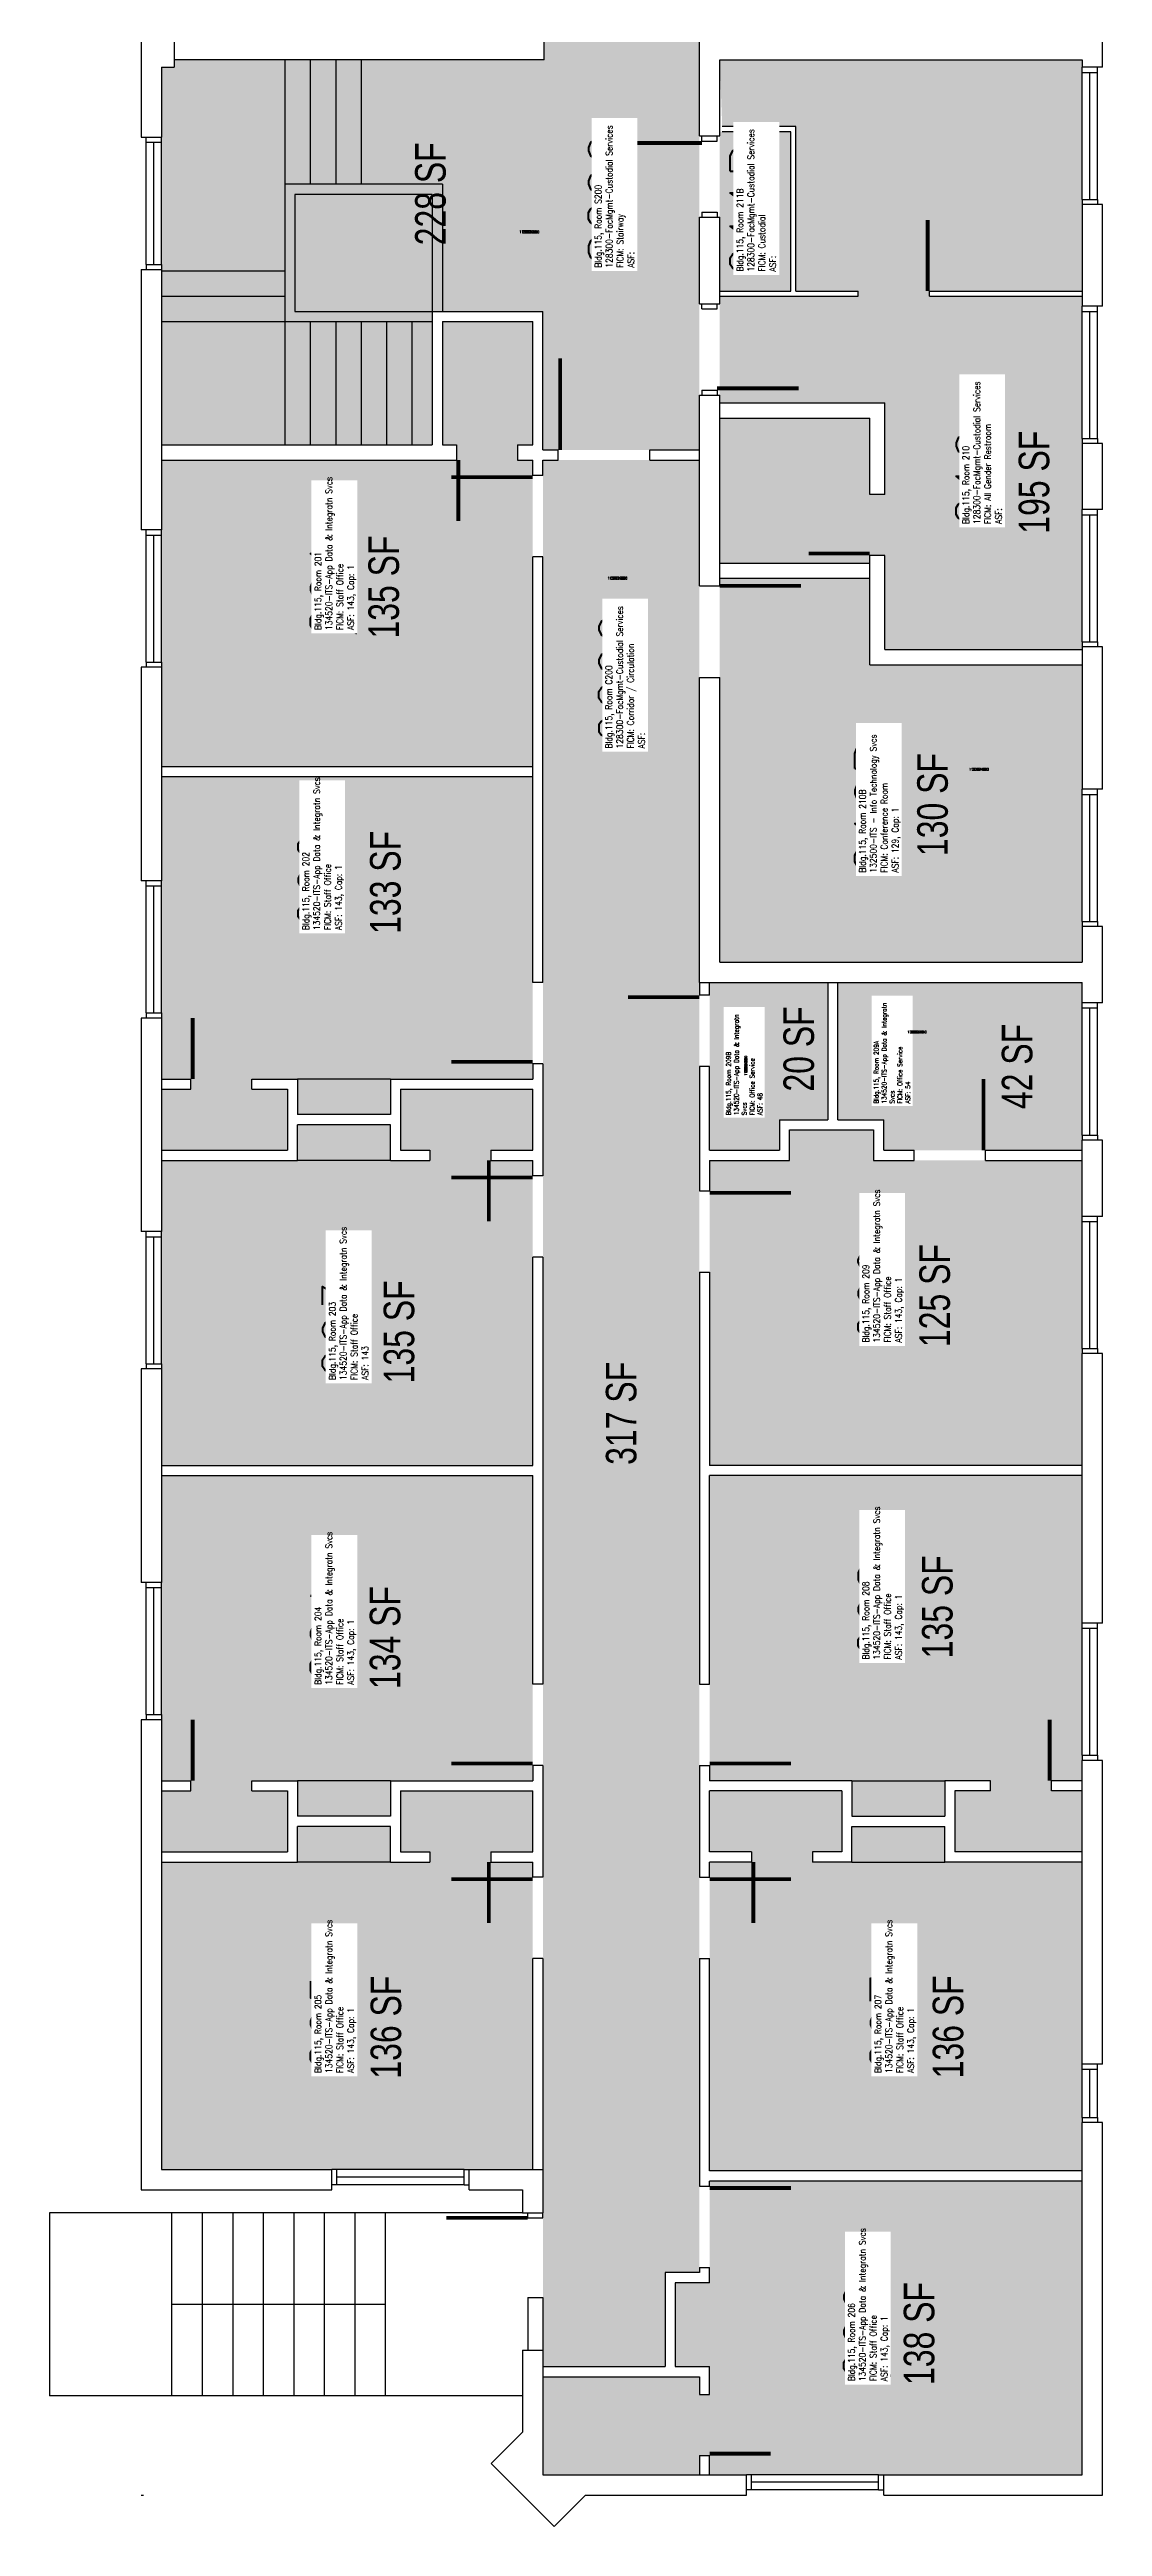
# Model space of a CAD drawing. Header units: inches. Extents: x -36 to 378, y -12 to 1524.
# Drawn here: x -36 to 378, y -12 to 962 of the extents above; entities that cross this region are included whole.
import ezdxf
from ezdxf.enums import TextEntityAlignment as Align

# ---------------------------------------------------------------- set-up
doc = ezdxf.new("R2010")
doc.units = ezdxf.units.IN
doc.header["$LTSCALE"] = 50
doc.header["$MEASUREMENT"] = 0
for name, color, linetype in [('A-DOOR', 2, 'CONTINUOUS'), ('A-FLOR', 3, 'CONTINUOUS'), ('A-GLAZ', 2, 'CONTINUOUS'), ('A-GLAZ-SILL', 2, 'CONTINUOUS'), ('A-IDEN-RNUM', 7, 'CONTINUOUS'), ('A-IDEN-SNUM', 4, 'CONTINUOUS'), ('A-IDEN-VNUM', 4, 'CONTINUOUS'), ('A-SITE', 3, 'CONTINUOUS'), ('A-WALL', 5, 'CONTINUOUS'), ('AREA-TEXT', 3, 'CONTINUOUS'), ('Rooms-Category-Color', 7, 'CONTINUOUS'), ('Rooms-College-Color', 7, 'CONTINUOUS'), ('Rooms-Department-Color', 7, 'CONTINUOUS'), ('Rooms-Division-Color', 7, 'CONTINUOUS'), ('Rooms-Information', 7, 'CONTINUOUS')]:
    doc.layers.add(name, color=color, linetype=linetype)
doc.styles.add('AREA', font='arial.ttf', dxfattribs={"width": 0.75, "height": 24})
doc.styles.add('ROOMSNUMBER', font='txt.shx', dxfattribs={"height": 0.083333})
doc.styles.add('ROOMVNUMBER', font='simplex.shx', dxfattribs={"width": 0.85})

msp = doc.modelspace()

# ---------------------------------------------------------------- hatches: boundary and pattern name
at = {"layer": 'Rooms-Category-Color', "true_color": 0xadadad}
for points in [[(8, 806.5), (8, 857), (8, 955), (13, 955), (13, 958), (158.5, 958), (158.5, 1006), (164, 1006), (200, 1006), (219.5, 1006), (219.5, 804.5), (200, 804.5), (158, 804.5), (158, 859), (114.5, 859), (114.5, 806.5)], [(227.5, 958), (370, 958), (370, 867), (310, 867), (310, 865), (370, 865), (370, 726), (292.5, 726), (292.5, 763), (286.5, 763), (286.5, 760), (227.5, 760), (227.5, 817), (286.5, 817), (286.5, 787), (292.5, 787), (292.5, 823), (227.5, 823), (227.5, 865), (282, 865), (282, 867), (257.5, 867), (257.5, 931.67), (228.5, 931.67)], [(255.5, 897), (255.5, 929.67), (227.5, 929.67), (227.5, 867), (255.5, 867)], [(158, 800.5), (158, 50.5), (206, 50.5), (206, 87.5), (219.5, 87.5), (219.5, 89.5), (219.5, 121.5), (219.5, 211), (219.5, 243), (219.5, 287), (219.5, 800.5)]]:
    msp.add_hatch(color=253, dxfattribs=at).paths.add_polyline_path(points)
at = {"layer": 'Rooms-Category-Color', "true_color": 0xfa9ba3}
for points in [[(118.5, 806.5), (118.5, 855), (154, 855), (154, 806.5), (148, 806.5), (148, 800.5), (154, 800.5), (154, 680), (8, 680), (8, 800.5), (124, 800.5), (124, 806.5)], [(227.5, 754), (286.5, 754), (286.5, 720), (370, 720), (370, 603), (227.5, 603)], [(8, 676), (154, 676), (154, 557), (98, 557), (98, 543), (61.5, 543), (61.5, 557), (43.5, 557), (43.5, 553), (57.5, 553), (57.5, 529), (8, 529), (8, 553), (19.5, 553), (19.5, 557), (8, 557)], [(223.5, 590), (223.5, 595), (270, 595), (270, 541), (251, 541), (251, 529), (223.5, 529), (223.5, 562)], [(292, 529), (292, 541), (274, 541), (274, 595), (320.5, 595), (370, 595), (370, 529), (332, 529), (304, 529)], [(61.5, 539), (98, 539), (98, 525), (113.5, 525), (113.5, 529), (102, 529), (102, 553), (154, 553), (154, 529), (137.5, 529), (137.5, 525), (154, 525), (154, 405), (8, 405), (8, 525), (61.5, 525)], [(255, 525), (223.5, 525), (223.5, 513), (223.5, 481), (223.5, 405), (370, 405), (370, 421), (370, 525), (332, 525), (304, 525), (288, 525), (288, 537), (255, 537)], [(8, 401), (154, 401), (154, 281), (98, 281), (98, 267), (61.5, 267), (61.5, 281), (43.5, 281), (43.5, 277), (57.5, 277), (57.5, 253), (8, 253), (8, 277), (19.5, 277), (19.5, 281), (8, 281)], [(279.5, 267), (279.5, 281), (223.5, 281), (223.5, 401), (370, 401), (370, 281), (358, 281), (358, 277), (370, 277), (370, 253), (320, 253), (320, 277), (334, 277), (334, 281), (316, 281), (316, 267)], [(113.5, 253), (102, 253), (102, 277), (154, 277), (154, 253), (137.5, 253), (137.5, 249), (154, 249), (154, 128), (8, 128), (8, 249), (61.5, 249), (61.5, 263), (98, 263), (98, 249), (113.5, 249)], [(240, 253), (223.5, 253), (223.5, 277), (275.5, 277), (275.5, 253), (264, 253), (264, 249), (279.5, 249), (279.5, 263), (316, 263), (316, 249), (370, 249), (370, 127.5), (223.5, 127.5), (223.5, 249), (240, 249)], [(219.5, 39.5), (219.5, 46.5), (158, 46.5), (158, 8), (219.5, 8), (219.5, 15.5), (223.5, 15.5), (223.5, 8), (370, 8), (370, 123.5), (223.5, 123.5), (223.5, 83.5), (210, 83.5), (210, 50.5), (223.5, 50.5), (223.5, 39.5)]]:
    msp.add_hatch(color=241, dxfattribs=at).paths.add_polyline_path(points)
at = {"layer": 'Rooms-College-Color', "true_color": 0xadadad}
for points in [[(8, 806.5), (8, 857), (8, 955), (13, 955), (13, 958), (158.5, 958), (158.5, 1006), (164, 1006), (200, 1006), (219.5, 1006), (219.5, 804.5), (200, 804.5), (158, 804.5), (158, 859), (114.5, 859), (114.5, 806.5)], [(227.5, 958), (370, 958), (370, 867), (310, 867), (310, 865), (370, 865), (370, 726), (292.5, 726), (292.5, 763), (286.5, 763), (286.5, 760), (227.5, 760), (227.5, 817), (286.5, 817), (286.5, 787), (292.5, 787), (292.5, 823), (227.5, 823), (227.5, 865), (282, 865), (282, 867), (257.5, 867), (257.5, 931.67), (228.5, 931.67)], [(255.5, 897), (255.5, 929.67), (227.5, 929.67), (227.5, 867), (255.5, 867)], [(158, 800.5), (158, 50.5), (206, 50.5), (206, 87.5), (219.5, 87.5), (219.5, 89.5), (219.5, 121.5), (219.5, 211), (219.5, 243), (219.5, 287), (219.5, 800.5)]]:
    msp.add_hatch(color=253, dxfattribs=at).paths.add_polyline_path(points)
at = {"layer": 'Rooms-College-Color', "true_color": 0x80bc67}
for points in [[(118.5, 806.5), (118.5, 855), (154, 855), (154, 806.5), (148, 806.5), (148, 800.5), (154, 800.5), (154, 680), (8, 680), (8, 800.5), (124, 800.5), (124, 806.5)], [(227.5, 754), (286.5, 754), (286.5, 720), (370, 720), (370, 603), (227.5, 603)], [(8, 676), (154, 676), (154, 557), (98, 557), (98, 543), (61.5, 543), (61.5, 557), (43.5, 557), (43.5, 553), (57.5, 553), (57.5, 529), (8, 529), (8, 553), (19.5, 553), (19.5, 557), (8, 557)], [(223.5, 590), (223.5, 595), (270, 595), (270, 541), (251, 541), (251, 529), (223.5, 529), (223.5, 562)], [(292, 529), (292, 541), (274, 541), (274, 595), (320.5, 595), (370, 595), (370, 529), (332, 529), (304, 529)], [(61.5, 539), (98, 539), (98, 525), (113.5, 525), (113.5, 529), (102, 529), (102, 553), (154, 553), (154, 529), (137.5, 529), (137.5, 525), (154, 525), (154, 405), (8, 405), (8, 525), (61.5, 525)], [(255, 525), (223.5, 525), (223.5, 513), (223.5, 481), (223.5, 405), (370, 405), (370, 421), (370, 525), (332, 525), (304, 525), (288, 525), (288, 537), (255, 537)], [(8, 401), (154, 401), (154, 281), (98, 281), (98, 267), (61.5, 267), (61.5, 281), (43.5, 281), (43.5, 277), (57.5, 277), (57.5, 253), (8, 253), (8, 277), (19.5, 277), (19.5, 281), (8, 281)], [(279.5, 267), (279.5, 281), (223.5, 281), (223.5, 401), (370, 401), (370, 281), (358, 281), (358, 277), (370, 277), (370, 253), (320, 253), (320, 277), (334, 277), (334, 281), (316, 281), (316, 267)], [(113.5, 253), (102, 253), (102, 277), (154, 277), (154, 253), (137.5, 253), (137.5, 249), (154, 249), (154, 128), (8, 128), (8, 249), (61.5, 249), (61.5, 263), (98, 263), (98, 249), (113.5, 249)], [(240, 253), (223.5, 253), (223.5, 277), (275.5, 277), (275.5, 253), (264, 253), (264, 249), (279.5, 249), (279.5, 263), (316, 263), (316, 249), (370, 249), (370, 127.5), (223.5, 127.5), (223.5, 249), (240, 249)], [(219.5, 39.5), (219.5, 46.5), (158, 46.5), (158, 8), (219.5, 8), (219.5, 15.5), (223.5, 15.5), (223.5, 8), (370, 8), (370, 123.5), (223.5, 123.5), (223.5, 83.5), (210, 83.5), (210, 50.5), (223.5, 50.5), (223.5, 39.5)]]:
    msp.add_hatch(color=83, dxfattribs=at).paths.add_polyline_path(points)
at = {"layer": 'Rooms-Department-Color', "true_color": 0xacacac}
for points in [[(8, 806.5), (8, 857), (8, 955), (13, 955), (13, 958), (158.5, 958), (158.5, 1006), (164, 1006), (200, 1006), (219.5, 1006), (219.5, 804.5), (200, 804.5), (158, 804.5), (158, 859), (114.5, 859), (114.5, 806.5)], [(227.5, 958), (370, 958), (370, 867), (310, 867), (310, 865), (370, 865), (370, 726), (292.5, 726), (292.5, 763), (286.5, 763), (286.5, 760), (227.5, 760), (227.5, 817), (286.5, 817), (286.5, 787), (292.5, 787), (292.5, 823), (227.5, 823), (227.5, 865), (282, 865), (282, 867), (257.5, 867), (257.5, 931.67), (228.5, 931.67)], [(255.5, 897), (255.5, 929.67), (227.5, 929.67), (227.5, 867), (255.5, 867)], [(158, 800.5), (158, 50.5), (206, 50.5), (206, 87.5), (219.5, 87.5), (219.5, 89.5), (219.5, 121.5), (219.5, 211), (219.5, 243), (219.5, 287), (219.5, 800.5)]]:
    msp.add_hatch(color=253, dxfattribs=at).paths.add_polyline_path(points)
at = {"layer": 'Rooms-Department-Color', "true_color": 0xfa003f}
for points in [[(118.5, 806.5), (118.5, 855), (154, 855), (154, 806.5), (148, 806.5), (148, 800.5), (154, 800.5), (154, 680), (8, 680), (8, 800.5), (124, 800.5), (124, 806.5)], [(227.5, 754), (286.5, 754), (286.5, 720), (370, 720), (370, 603), (227.5, 603)], [(8, 676), (154, 676), (154, 557), (98, 557), (98, 543), (61.5, 543), (61.5, 557), (43.5, 557), (43.5, 553), (57.5, 553), (57.5, 529), (8, 529), (8, 553), (19.5, 553), (19.5, 557), (8, 557)], [(223.5, 590), (223.5, 595), (270, 595), (270, 541), (251, 541), (251, 529), (223.5, 529), (223.5, 562)], [(292, 529), (292, 541), (274, 541), (274, 595), (320.5, 595), (370, 595), (370, 529), (332, 529), (304, 529)], [(61.5, 539), (98, 539), (98, 525), (113.5, 525), (113.5, 529), (102, 529), (102, 553), (154, 553), (154, 529), (137.5, 529), (137.5, 525), (154, 525), (154, 405), (8, 405), (8, 525), (61.5, 525)], [(255, 525), (223.5, 525), (223.5, 513), (223.5, 481), (223.5, 405), (370, 405), (370, 421), (370, 525), (332, 525), (304, 525), (288, 525), (288, 537), (255, 537)], [(8, 401), (154, 401), (154, 281), (98, 281), (98, 267), (61.5, 267), (61.5, 281), (43.5, 281), (43.5, 277), (57.5, 277), (57.5, 253), (8, 253), (8, 277), (19.5, 277), (19.5, 281), (8, 281)], [(279.5, 267), (279.5, 281), (223.5, 281), (223.5, 401), (370, 401), (370, 281), (358, 281), (358, 277), (370, 277), (370, 253), (320, 253), (320, 277), (334, 277), (334, 281), (316, 281), (316, 267)], [(113.5, 253), (102, 253), (102, 277), (154, 277), (154, 253), (137.5, 253), (137.5, 249), (154, 249), (154, 128), (8, 128), (8, 249), (61.5, 249), (61.5, 263), (98, 263), (98, 249), (113.5, 249)], [(240, 253), (223.5, 253), (223.5, 277), (275.5, 277), (275.5, 253), (264, 253), (264, 249), (279.5, 249), (279.5, 263), (316, 263), (316, 249), (370, 249), (370, 127.5), (223.5, 127.5), (223.5, 249), (240, 249)], [(219.5, 39.5), (219.5, 46.5), (158, 46.5), (158, 8), (219.5, 8), (219.5, 15.5), (223.5, 15.5), (223.5, 8), (370, 8), (370, 123.5), (223.5, 123.5), (223.5, 83.5), (210, 83.5), (210, 50.5), (223.5, 50.5), (223.5, 39.5)]]:
    msp.add_hatch(color=240, dxfattribs=at).paths.add_polyline_path(points)
at = {"layer": 'Rooms-Division-Color', "true_color": 0xadadad}
for points in [[(8, 806.5), (8, 857), (8, 955), (13, 955), (13, 958), (158.5, 958), (158.5, 1006), (164, 1006), (200, 1006), (219.5, 1006), (219.5, 804.5), (200, 804.5), (158, 804.5), (158, 859), (114.5, 859), (114.5, 806.5)], [(227.5, 958), (370, 958), (370, 867), (310, 867), (310, 865), (370, 865), (370, 726), (292.5, 726), (292.5, 763), (286.5, 763), (286.5, 760), (227.5, 760), (227.5, 817), (286.5, 817), (286.5, 787), (292.5, 787), (292.5, 823), (227.5, 823), (227.5, 865), (282, 865), (282, 867), (257.5, 867), (257.5, 931.67), (228.5, 931.67)], [(255.5, 897), (255.5, 929.67), (227.5, 929.67), (227.5, 867), (255.5, 867)], [(158, 800.5), (158, 50.5), (206, 50.5), (206, 87.5), (219.5, 87.5), (219.5, 89.5), (219.5, 121.5), (219.5, 211), (219.5, 243), (219.5, 287), (219.5, 800.5)]]:
    msp.add_hatch(color=253, dxfattribs=at).paths.add_polyline_path(points)
at = {"layer": 'Rooms-Division-Color', "true_color": 0xfa003f}
for points in [[(118.5, 806.5), (118.5, 855), (154, 855), (154, 806.5), (148, 806.5), (148, 800.5), (154, 800.5), (154, 680), (8, 680), (8, 800.5), (124, 800.5), (124, 806.5)], [(227.5, 754), (286.5, 754), (286.5, 720), (370, 720), (370, 603), (227.5, 603)], [(8, 676), (154, 676), (154, 557), (98, 557), (98, 543), (61.5, 543), (61.5, 557), (43.5, 557), (43.5, 553), (57.5, 553), (57.5, 529), (8, 529), (8, 553), (19.5, 553), (19.5, 557), (8, 557)], [(223.5, 590), (223.5, 595), (270, 595), (270, 541), (251, 541), (251, 529), (223.5, 529), (223.5, 562)], [(292, 529), (292, 541), (274, 541), (274, 595), (320.5, 595), (370, 595), (370, 529), (332, 529), (304, 529)], [(61.5, 539), (98, 539), (98, 525), (113.5, 525), (113.5, 529), (102, 529), (102, 553), (154, 553), (154, 529), (137.5, 529), (137.5, 525), (154, 525), (154, 405), (8, 405), (8, 525), (61.5, 525)], [(255, 525), (223.5, 525), (223.5, 513), (223.5, 481), (223.5, 405), (370, 405), (370, 421), (370, 525), (332, 525), (304, 525), (288, 525), (288, 537), (255, 537)], [(8, 401), (154, 401), (154, 281), (98, 281), (98, 267), (61.5, 267), (61.5, 281), (43.5, 281), (43.5, 277), (57.5, 277), (57.5, 253), (8, 253), (8, 277), (19.5, 277), (19.5, 281), (8, 281)], [(279.5, 267), (279.5, 281), (223.5, 281), (223.5, 401), (370, 401), (370, 281), (358, 281), (358, 277), (370, 277), (370, 253), (320, 253), (320, 277), (334, 277), (334, 281), (316, 281), (316, 267)], [(113.5, 253), (102, 253), (102, 277), (154, 277), (154, 253), (137.5, 253), (137.5, 249), (154, 249), (154, 128), (8, 128), (8, 249), (61.5, 249), (61.5, 263), (98, 263), (98, 249), (113.5, 249)], [(240, 253), (223.5, 253), (223.5, 277), (275.5, 277), (275.5, 253), (264, 253), (264, 249), (279.5, 249), (279.5, 263), (316, 263), (316, 249), (370, 249), (370, 127.5), (223.5, 127.5), (223.5, 249), (240, 249)], [(219.5, 39.5), (219.5, 46.5), (158, 46.5), (158, 8), (219.5, 8), (219.5, 15.5), (223.5, 15.5), (223.5, 8), (370, 8), (370, 123.5), (223.5, 123.5), (223.5, 83.5), (210, 83.5), (210, 50.5), (223.5, 50.5), (223.5, 39.5)]]:
    msp.add_hatch(color=240, dxfattribs=at).paths.add_polyline_path(points)

# ---------------------------------------------------------------- linework, layer by layer
at = {"layer": 'A-DOOR'}
for points in [[(220.5, 925.25, 1.5, 1.5, 0), (192.5, 925.25, 0, 0, 0), (192.5, 926, 0, 0, 0.414214), (220.5, 898, 0, 0, 0.414214)], [(309.25, 867, 1.5, 1.5, 0), (309.25, 895, 0, 0, 0), (310, 895, 0, 0, 0.414214), (282, 867, 0, 0, 0.414214)], [(226.5, 828.75, 1.5, 1.5, 0), (258.5, 828.75, 0, 0, 0), (258.5, 828, 0, 0, 0.414214), (226.5, 860, 0, 0, 0.414214)], [(164.75, 804.5, 1.5, 1.5, 0), (164.75, 840.5, 0, 0, 0), (164, 840.5, 0, 0, -0.414214), (200, 804.5, 0, 0, -0.414214)], [(124.75, 800.5, 1.5, 1.5, 0), (124.75, 776.5, 0, 0, 0), (124, 776.5, 0, 0, 0.414214), (148, 800.5, 0, 0, 0.414214)], [(154, 793.75, 1.5, 1.5, 0), (122, 793.75, 0, 0, 0), (122, 794.5, 0, 0, 0.414214), (154, 762.5, 0, 0, 0.414214)], [(286.5, 763.75, 1.5, 1.5, 0), (262.5, 763.75, 0, 0, 0), (262.5, 763, 0, 0, -0.414214), (286.5, 787, 0, 0, -0.414214)], [(227.5, 751, 1.5, 1.5, 0), (259.5, 751, 0, 0, 0), (259.5, 751.75, 0, 0, -0.320393), (227.5, 715, 0, 0, -0.414214)], [(154, 563.75, 1.5, 1.5, 0), (122, 563.75, 0, 0, 0), (122, 563, 0, 0, -0.414214), (154, 595, 0, 0, -0.414214)], [(219.5, 589.25, 1.5, 1.5, 0), (191.5, 589.25, 0, 0, 0), (191.5, 590, 0, 0, 0.414214), (219.5, 562, 0, 0, 0.414214)], [(20.25, 557, 1.5, 1.5, 0), (20.25, 581, 0, 0, 0), (19.5, 581, 0, 0, -0.414214), (43.5, 557, 0, 0, -0.414214)], [(331.25, 529, 1.5, 1.5, 0), (331.25, 557, 0, 0, 0), (332, 557, 0, 0, 0.414214), (304, 529, 0, 0, 0.414214)], [(136.75, 525, 1.5, 1.5, 0), (136.75, 501, 0, 0, 0), (137.5, 501, 0, 0, -0.414214), (113.5, 525, 0, 0, -0.414214)], [(154, 518.25, 1.5, 1.5, 0), (122, 518.25, 0, 0, 0), (122, 519, 0, 0, 0.414214), (154, 487, 0, 0, 0.414214)], [(223.5, 512.25, 1.5, 1.5, 0), (255.5, 512.25, 0, 0, 0), (255.5, 513, 0, 0, -0.414214), (223.5, 481, 0, 0, -0.414214)], [(154, 287.75, 1.5, 1.5, 0), (122, 287.75, 0, 0, 0), (122, 287, 0, 0, -0.414214), (154, 319, 0, 0, -0.414214)], [(223.5, 287.75, 1.5, 1.5, 0), (255.5, 287.75, 0, 0, 0), (255.5, 287, 0, 0, 0.414214), (223.5, 319, 0, 0, 0.414214)], [(20.25, 281, 1.5, 1.5, 0), (20.25, 305, 0, 0, 0), (19.5, 305, 0, 0, -0.414214), (43.5, 281, 0, 0, -0.414214)], [(357.25, 281, 1.5, 1.5, 0), (357.25, 305, 0, 0, 0), (358, 305, 0, 0, 0.414214), (334, 281, 0, 0, 0.414214)], [(136.75, 249, 1.5, 1.5, 0), (136.75, 225, 0, 0, 0), (137.5, 225, 0, 0, -0.414214), (113.5, 249, 0, 0, -0.414214)], [(154, 242.25, 1.5, 1.5, 0), (122, 242.25, 0, 0, 0), (122, 243, 0, 0, 0.414214), (154, 211, 0, 0, 0.414214)], [(223.5, 242.25, 1.5, 1.5, 0), (255.5, 242.25, 0, 0, 0), (255.5, 243, 0, 0, -0.414214), (223.5, 211, 0, 0, -0.414214)], [(240.75, 249, 1.5, 1.5, 0), (240.75, 225, 0, 0, 0), (240, 225, 0, 0, 0.414214), (264, 249, 0, 0, 0.414214)], [(223.5, 120.75, 1.5, 1.5, 0), (255.5, 120.75, 0, 0, 0), (255.5, 121.5, 0, 0, -0.414214), (223.5, 89.5, 0, 0, -0.414214)], [(152, 109, 1.5, 1.5, 0), (120, 109, 0, 0, 0), (120, 109.75, 0, 0, 0.414214), (152, 77.75, 0, 0, 0.414214)], [(223.5, 16.25, 1.5, 1.5, 0), (247.5, 16.25, 0, 0, 0), (247.5, 15.5, 0, 0, 0.414214), (223.5, 39.5, 0, 0, 0.414214)]]:
    msp.add_lwpolyline(points, format="xyseb", dxfattribs=at)
at = {"layer": 'A-FLOR'}
for p, q in [((56.5, 958), (56.5, 806.5)), ((66.5, 958), (66.5, 909)), ((76.5, 958), (76.5, 909)), ((86.5, 958), (86.5, 909)), ((118.5, 909), (56.5, 909)), ((118.5, 909), (118.5, 859)), ((114.5, 905), (60.5, 905)), ((60.5, 905), (60.5, 859)), ((114.5, 905), (114.5, 859)), ((8, 875), (56.5, 875)), ((8, 865), (56.5, 865)), ((60.5, 859), (114.5, 859)), ((8, 855), (114.5, 855)), ((66.5, 855), (66.5, 806.5)), ((76.5, 855), (76.5, 806.5)), ((86.5, 855), (86.5, 806.5)), ((96.5, 855), (96.5, 806.5)), ((106.5, 855), (106.5, 806.5)), ((98, 557), (61.5, 557)), ((98, 525), (61.5, 525)), ((98, 281), (61.5, 281)), ((279.5, 281), (316, 281)), ((98, 249), (61.5, 249)), ((279.5, 249), (316, 249))]:
    msp.add_line(p, q, dxfattribs=at)
at = {"layer": 'A-GLAZ'}
for p, q in [((373, 903), (373, 953)), ((5, 877.5), (5, 925.5)), ((373, 809), (373, 859)), ((5, 721), (5, 771)), ((373, 729), (373, 779)), ((373, 619), (373, 669)), ((5, 583), (5, 633)), ((373, 535), (373, 585)), ((373, 451), (373, 501)), ((5, 445), (5, 495)), ((5, 307), (5, 357)), ((373, 291), (373, 341)), ((373, 148.5), (373, 167.5)), ((127, 125), (77, 125)), ((290, 5), (240, 5))]:
    msp.add_line(p, q, dxfattribs=at)
at = {"layer": 'A-GLAZ-SILL'}
for p, q in [((370, 903), (370, 953)), ((376, 903), (376, 953)), ((2, 877.5), (2, 925.5)), ((8, 877.5), (8, 925.5)), ((370, 809), (370, 859)), ((376, 809), (376, 859)), ((2, 721), (2, 771)), ((8, 721), (8, 771)), ((370, 729), (370, 779)), ((376, 729), (376, 779)), ((370, 619), (370, 669)), ((376, 619), (376, 669)), ((2, 583), (2, 633)), ((8, 583), (8, 633)), ((370, 535), (370, 585)), ((376, 535), (376, 585)), ((370, 451), (370, 501)), ((376, 451), (376, 501)), ((2, 445), (2, 495)), ((8, 445), (8, 495)), ((2, 307), (2, 357)), ((8, 307), (8, 357)), ((370, 291), (370, 341)), ((376, 291), (376, 341)), ((370, 148.5), (370, 167.5)), ((376, 148.5), (376, 167.5)), ((127, 128), (77, 128)), ((127, 122), (77, 122)), ((290, 8), (240, 8)), ((290, 2), (240, 2))]:
    msp.add_line(p, q, dxfattribs=at)
at = {"layer": 'A-SITE'}
for p, q in [((150, 111), (-36, 111)), ((-36, 111), (-36, 39)), ((12, 111), (12, 39)), ((24, 111), (24, 39)), ((36, 111), (36, 39)), ((48, 111), (48, 39)), ((60, 111), (60, 39)), ((72, 111), (72, 39)), ((84, 111), (84, 39)), ((96, 111), (96, 39)), ((96, 75), (12, 75)), ((150, 39), (-36, 39))]:
    msp.add_line(p, q, dxfattribs=at)
at = {"layer": 'A-WALL'}
for p, q in [((0, 1030), (0, 927.5)), ((378, 955), (378, 1020)), ((158.5, 958), (158.5, 1006)), ((219.5, 958), (219.5, 1006)), ((13, 969), (13, 955)), ((219.5, 928), (219.5, 966)), ((8, 955), (8, 927.5)), ((8, 955), (13, 955)), ((158.5, 958), (13, 958)), ((227.5, 958), (370, 958)), ((227.5, 928), (227.5, 958)), ((370, 958), (370, 955)), ((370, 953), (370, 955)), ((378, 955), (370, 955)), ((376, 953), (376, 955)), ((370, 953), (376, 953)), ((0, 927.5), (8, 927.5)), ((2, 925.5), (2, 927.5)), ((8, 925.5), (8, 927.5)), ((219.5, 928), (227.5, 928)), ((220.5, 926), (220.5, 928)), ((220.5, 926), (226.5, 926)), ((226.5, 926), (226.5, 928)), ((257.5, 931.67), (228.5, 931.67)), ((255.5, 929.67), (228.5, 929.67)), ((255.5, 867), (255.5, 929.67)), ((257.5, 867), (257.5, 931.67)), ((2, 925.5), (8, 925.5)), ((220.5, 898), (220.5, 896)), ((220.5, 898), (226.5, 898)), ((226.5, 898), (226.5, 896)), ((370, 903), (376, 903)), ((370, 903), (370, 901)), ((370, 901), (370, 861)), ((378, 901), (370, 901)), ((376, 903), (376, 901)), ((378, 861), (378, 901)), ((219.5, 862), (219.5, 896)), ((219.5, 896), (227.5, 896)), ((227.5, 862), (227.5, 896)), ((2, 877.5), (8, 877.5)), ((2, 877.5), (2, 875.5)), ((8, 877.5), (8, 875.5)), ((0, 875.5), (0, 773)), ((0, 875.5), (8, 875.5)), ((8, 875.5), (8, 773)), ((114.5, 859), (114.5, 806.5)), ((114.5, 859), (158, 859)), ((158, 804.5), (158, 859)), ((219.5, 862), (227.5, 862)), ((220.5, 860), (220.5, 862)), ((220.5, 860), (226.5, 860)), ((226.5, 860), (226.5, 862)), ((227.5, 867), (255.5, 867)), ((227.5, 865), (282, 865)), ((257.5, 867), (282, 867)), ((282, 865), (282, 867)), ((310, 865), (310, 867)), ((310, 867), (370, 867)), ((310, 865), (370, 865)), ((370, 859), (370, 861)), ((378, 861), (370, 861)), ((370, 859), (376, 859)), ((376, 859), (376, 861)), ((118.5, 855), (118.5, 806.5)), ((118.5, 855), (154, 855)), ((154, 806.5), (154, 855)), ((219.5, 826), (227.5, 826)), ((219.5, 751), (219.5, 826)), ((220.5, 828), (220.5, 826)), ((220.5, 828), (226.5, 828)), ((226.5, 828), (226.5, 826)), ((227.5, 751), (227.5, 826)), ((227.5, 823), (292.5, 823)), ((292.5, 787), (292.5, 823)), ((227.5, 817), (286.5, 817)), ((286.5, 787), (286.5, 817)), ((370, 809), (376, 809)), ((370, 809), (370, 807)), ((376, 809), (376, 807)), ((8, 806.5), (114.5, 806.5)), ((8, 800.5), (124, 800.5)), ((118.5, 806.5), (124, 806.5)), ((124, 806.5), (124, 800.5)), ((148, 806.5), (148, 800.5)), ((148, 806.5), (154, 806.5)), ((148, 800.5), (154, 800.5)), ((154, 794.5), (154, 800.5)), ((158, 804.5), (164, 804.5)), ((158, 800.5), (164, 800.5)), ((158, 794.5), (158, 800.5)), ((164, 800.5), (164, 804.5)), ((200, 800.5), (200, 804.5)), ((200, 804.5), (219.5, 804.5)), ((200, 800.5), (219.5, 800.5)), ((370, 807), (370, 781)), ((378, 807), (370, 807)), ((378, 781), (378, 807)), ((158, 794.5), (154, 794.5)), ((292.5, 787), (286.5, 787)), ((370, 779), (370, 781)), ((378, 781), (370, 781)), ((376, 779), (376, 781)), ((8, 773), (0, 773)), ((2, 771), (2, 773)), ((2, 771), (8, 771)), ((8, 771), (8, 773)), ((370, 779), (376, 779)), ((158, 762.5), (154, 762.5)), ((154, 595), (154, 762.5)), ((158, 595), (158, 762.5)), ((292.5, 763), (286.5, 763)), ((286.5, 720), (286.5, 763)), ((292.5, 726), (292.5, 763)), ((219.5, 751), (227.5, 751)), ((227.5, 760), (286.5, 760)), ((227.5, 754), (286.5, 754)), ((292.5, 726), (370, 726)), ((370, 729), (376, 729)), ((370, 729), (370, 727)), ((370, 727), (370, 671)), ((378, 727), (370, 727)), ((376, 729), (376, 727)), ((378, 671), (378, 727)), ((0, 719), (0, 635)), ((8, 719), (0, 719)), ((2, 721), (2, 719)), ((2, 721), (8, 721)), ((8, 721), (8, 719)), ((8, 719), (8, 635)), ((219.5, 595), (219.5, 715)), ((219.5, 715), (227.5, 715)), ((227.5, 603), (227.5, 715)), ((286.5, 720), (370, 720)), ((8, 680), (154, 680)), ((8, 676), (154, 676)), ((370, 669), (370, 671)), ((378, 671), (370, 671)), ((370, 669), (376, 669)), ((376, 669), (376, 671)), ((8, 635), (0, 635)), ((2, 633), (2, 635)), ((8, 633), (8, 635)), ((2, 633), (8, 633)), ((370, 619), (376, 619)), ((370, 619), (370, 617)), ((370, 617), (370, 603)), ((378, 617), (370, 617)), ((376, 619), (376, 617)), ((378, 587), (378, 617)), ((158, 595), (154, 595)), ((219.5, 595), (370, 595)), ((219.5, 595), (219.5, 590)), ((223.5, 590), (223.5, 595)), ((227.5, 603), (370, 603)), ((270, 595), (270, 541)), ((274, 541), (274, 595)), ((370, 587), (370, 595)), ((223.5, 590), (219.5, 590)), ((370, 585), (370, 587)), ((378, 587), (370, 587)), ((370, 585), (376, 585)), ((376, 585), (376, 587)), ((0, 581), (0, 497)), ((8, 581), (0, 581)), ((2, 583), (2, 581)), ((2, 583), (8, 583)), ((8, 583), (8, 581)), ((8, 581), (8, 497)), ((8, 557), (19.5, 557)), ((19.5, 553), (19.5, 557)), ((43.5, 553), (43.5, 557)), ((43.5, 557), (61.5, 557)), ((61.5, 557), (61.5, 543)), ((98, 557), (154, 557)), ((98, 557), (98, 543)), ((158, 563), (154, 563)), ((154, 563), (154, 557)), ((158, 563), (158, 519)), ((223.5, 562), (219.5, 562)), ((219.5, 562), (219.5, 513)), ((223.5, 529), (223.5, 562)), ((8, 553), (19.5, 553)), ((43.5, 553), (57.5, 553)), ((57.5, 553), (57.5, 529)), ((102, 553), (154, 553)), ((102, 553), (102, 529)), ((154, 529), (154, 553)), ((98, 543), (61.5, 543)), ((98, 539), (61.5, 539)), ((61.5, 525), (61.5, 539)), ((98, 525), (98, 539)), ((251, 541), (270, 541)), ((251, 541), (251, 529)), ((255, 537), (288, 537)), ((255, 525), (255, 537)), ((274, 541), (292, 541)), ((288, 537), (288, 525)), ((292, 529), (292, 541)), ((8, 529), (57.5, 529)), ((102, 529), (113.5, 529)), ((113.5, 529), (113.5, 525)), ((137.5, 529), (137.5, 525)), ((137.5, 529), (154, 529)), ((223.5, 529), (251, 529)), ((292, 529), (304, 529)), ((304, 525), (304, 529)), ((332, 525), (332, 529)), ((332, 529), (370, 529)), ((370, 535), (370, 533)), ((370, 535), (376, 535)), ((370, 503), (370, 533)), ((378, 533), (370, 533)), ((376, 535), (376, 533)), ((378, 503), (378, 533)), ((8, 525), (61.5, 525)), ((98, 525), (113.5, 525)), ((137.5, 525), (154, 525)), ((154, 519), (154, 525)), ((158, 519), (154, 519)), ((223.5, 525), (223.5, 513)), ((223.5, 525), (255, 525)), ((288, 525), (304, 525)), ((332, 525), (370, 525)), ((219.5, 513), (223.5, 513)), ((8, 497), (0, 497)), ((2, 495), (2, 497)), ((8, 495), (8, 497)), ((370, 501), (370, 503)), ((378, 503), (370, 503)), ((370, 501), (376, 501)), ((376, 501), (376, 503)), ((2, 495), (8, 495)), ((158, 487), (154, 487)), ((154, 405), (154, 487)), ((158, 487), (158, 319)), ((219.5, 481), (223.5, 481)), ((219.5, 481), (219.5, 319)), ((223.5, 481), (223.5, 405)), ((370, 451), (376, 451)), ((370, 451), (370, 449)), ((370, 343), (370, 449)), ((378, 449), (370, 449)), ((376, 451), (376, 449)), ((378, 343), (378, 449)), ((0, 443), (0, 359)), ((8, 443), (0, 443)), ((2, 445), (2, 443)), ((2, 445), (8, 445)), ((8, 445), (8, 443)), ((8, 443), (8, 359)), ((8, 405), (154, 405)), ((8, 401), (154, 401)), ((154, 319), (154, 401)), ((370, 405), (223.5, 405)), ((370, 401), (223.5, 401)), ((223.5, 319), (223.5, 401)), ((8, 359), (0, 359)), ((2, 357), (2, 359)), ((2, 357), (8, 357)), ((8, 357), (8, 359)), ((370, 341), (370, 343)), ((378, 343), (370, 343)), ((376, 341), (376, 343)), ((370, 341), (376, 341)), ((158, 319), (154, 319)), ((219.5, 319), (223.5, 319)), ((0, 305), (0, 120)), ((8, 305), (0, 305)), ((2, 307), (8, 307)), ((2, 307), (2, 305)), ((8, 307), (8, 305)), ((8, 305), (8, 128)), ((158, 287), (154, 287)), ((154, 287), (154, 281)), ((158, 287), (158, 243)), ((219.5, 287), (223.5, 287)), ((219.5, 287), (219.5, 243)), ((223.5, 287), (223.5, 281)), ((370, 291), (370, 289)), ((370, 291), (376, 291)), ((370, 169.5), (370, 289)), ((378, 289), (370, 289)), ((376, 291), (376, 289)), ((378, 169.5), (378, 289)), ((8, 281), (19.5, 281)), ((8, 277), (19.5, 277)), ((19.5, 277), (19.5, 281)), ((43.5, 277), (43.5, 281)), ((43.5, 281), (61.5, 281)), ((43.5, 277), (57.5, 277)), ((57.5, 277), (57.5, 253)), ((61.5, 281), (61.5, 267)), ((98, 281), (154, 281)), ((98, 281), (98, 267)), ((102, 277), (154, 277)), ((102, 277), (102, 253)), ((154, 253), (154, 277)), ((279.5, 281), (223.5, 281)), ((275.5, 277), (223.5, 277)), ((223.5, 253), (223.5, 277)), ((275.5, 277), (275.5, 253)), ((279.5, 281), (279.5, 267)), ((334, 281), (316, 281)), ((316, 281), (316, 267)), ((334, 277), (320, 277)), ((320, 277), (320, 253)), ((334, 277), (334, 281)), ((358, 277), (358, 281)), ((370, 281), (358, 281)), ((370, 277), (358, 277)), ((98, 267), (61.5, 267)), ((279.5, 267), (316, 267)), ((98, 263), (61.5, 263)), ((61.5, 249), (61.5, 263)), ((98, 249), (98, 263)), ((279.5, 263), (316, 263)), ((279.5, 249), (279.5, 263)), ((316, 249), (316, 263)), ((8, 253), (57.5, 253)), ((8, 249), (61.5, 249)), ((98, 249), (113.5, 249)), ((102, 253), (113.5, 253)), ((113.5, 253), (113.5, 249)), ((137.5, 253), (137.5, 249)), ((137.5, 253), (154, 253)), ((137.5, 249), (154, 249)), ((154, 243), (154, 249)), ((240, 253), (223.5, 253)), ((223.5, 243), (223.5, 249)), ((240, 249), (223.5, 249)), ((240, 253), (240, 249)), ((264, 253), (264, 249)), ((275.5, 253), (264, 253)), ((279.5, 249), (264, 249)), ((370, 249), (316, 249)), ((370, 253), (320, 253)), ((158, 243), (154, 243)), ((219.5, 243), (223.5, 243)), ((158, 211), (154, 211)), ((154, 128), (154, 211)), ((158, 211), (158, 128)), ((219.5, 211), (223.5, 211)), ((219.5, 211), (219.5, 121.5)), ((223.5, 127.5), (223.5, 211)), ((370, 167.5), (370, 169.5)), ((378, 169.5), (370, 169.5)), ((370, 167.5), (376, 167.5)), ((376, 167.5), (376, 169.5)), ((370, 148.5), (376, 148.5)), ((370, 148.5), (370, 146.5)), ((370, 8), (370, 146.5)), ((378, 146.5), (370, 146.5)), ((376, 148.5), (376, 146.5)), ((378, 0), (378, 146.5)), ((8, 128), (75, 128)), ((77, 128), (75, 128)), ((75, 120), (75, 128)), ((77, 122), (77, 128)), ((127, 128), (129, 128)), ((127, 122), (127, 128)), ((129, 128), (158, 128)), ((129, 120), (129, 128)), ((158, 128), (158, 111)), ((370, 127.5), (223.5, 127.5)), ((0, 120), (75, 120)), ((77, 122), (75, 122)), ((127, 122), (129, 122)), ((129, 120), (150, 120)), ((150, 120), (150, 111)), ((219.5, 121.5), (223.5, 121.5)), ((370, 123.5), (223.5, 123.5)), ((223.5, 121.5), (223.5, 123.5)), ((150, 111), (158, 111)), ((152, 109), (152, 111)), ((152, 109), (158, 109)), ((158, 109), (158, 111)), ((219.5, 89.5), (223.5, 89.5)), ((219.5, 89.5), (219.5, 87.5)), ((223.5, 83.5), (223.5, 89.5)), ((219.5, 87.5), (206, 87.5)), ((206, 87.5), (206, 50.5)), ((223.5, 83.5), (210, 83.5)), ((210, 83.5), (210, 50.5)), ((152, 77.75), (152, 57)), ((152, 77.75), (158, 77.75)), ((158, 77.75), (158, 57)), ((150, 57), (150, 24.75)), ((150, 57), (158, 57)), ((158, 57), (158, 8)), ((158, 50.5), (206, 50.5)), ((210, 50.5), (223.5, 50.5)), ((223.5, 39.5), (223.5, 50.5)), ((158, 46.5), (219.5, 46.5)), ((219.5, 46.5), (219.5, 39.5)), ((219.5, 39.5), (223.5, 39.5)), ((137.63, 12.37), (150, 24.75)), ((137.63, 12.37), (162.37, -12.37)), ((219.5, 15.5), (223.5, 15.5)), ((219.5, 15.5), (219.5, 8)), ((223.5, 8), (223.5, 15.5)), ((0, 0), (1, 0)), ((0, 0), (1, 0)), ((158, 8), (238, 8)), ((174.75, 0), (238, 0)), ((240, 8), (238, 8)), ((238, 0), (238, 8)), ((240, 2), (238, 2)), ((240, 2), (240, 8)), ((290, 2), (290, 8)), ((290, 8), (292, 8)), ((290, 2), (292, 2)), ((292, 8), (370, 8)), ((292, 0), (292, 8)), ((292, 0), (378, 0)), ((162.37, -12.37), (174.75, 0))]:
    msp.add_line(p, q, dxfattribs=at)

# ---------------------------------------------------------------- texts
at = {"layer": 'A-IDEN-RNUM', "style": 'ROOMSNUMBER', "width": 0.85}
for s, p in [('0211-B0', (241.16, 899.56)), ('S200-00', (152.64, 890.26)), ('0210-00', (329.44, 793.58)), ('0201-00', (75.55, 750.04)), ('C200-00', (187.3, 754.06)), ('0210-B0', (329.44, 678.85)), ('0202-00', (70.76, 635.25)), ('0209-A0', (305.06, 575.52)), ('0209-00', (290.95, 472.65)), ('0203-00', (80.34, 458.3)), ('0208-00', (290.95, 348.3)), ('0204-00', (75.55, 338.73)), ('0205-00', (75.55, 185.69)), ('0207-00', (295.74, 185.69)), ('0206-00', (290.95, 46.99))]:
    msp.add_text(s, height=1, dxfattribs=at).set_placement(p, align=Align.MIDDLE)
msp.add_text('0209-B0', height=1, rotation=90, dxfattribs=at).set_placement((237.78, 562.25), align=Align.MIDDLE)
at = {"layer": 'A-IDEN-SNUM', "style": 'ROOMSNUMBER', "width": 0.85}
for s, p in [('11500211B0', (241.16, 899.56)), ('1150S20000', (152.64, 890.26)), ('1150021000', (329.44, 793.58)), ('1150020100', (75.55, 750.04)), ('1150C20000', (187.3, 754.06)), ('11500210B0', (329.44, 678.85)), ('1150020200', (70.76, 635.25)), ('11500209A0', (305.06, 575.52)), ('1150020900', (290.95, 472.65)), ('1150020300', (80.34, 458.3)), ('1150020800', (290.95, 348.3)), ('1150020400', (75.55, 338.73)), ('1150020500', (75.55, 185.69)), ('1150020700', (295.74, 185.69)), ('1150020600', (290.95, 46.99))]:
    msp.add_text(s, height=1, dxfattribs=at).set_placement(p, align=Align.MIDDLE)
msp.add_text('11500209B0', height=1, rotation=90, dxfattribs=at).set_placement((237.78, 562.25), align=Align.MIDDLE)
at = {"layer": 'A-IDEN-VNUM', "style": 'ROOMVNUMBER', "width": 0.85}
for s, height, p in [('S200', 18, (184.89, 903.14)), ('211B', 18, (240.62, 898.69)), ('210', 18, (329.44, 793.58)), ('201', 18, (75.55, 750.04)), ('C200', 18, (189.03, 714.37)), ('210B', 18, (289.62, 663.71)), ('202', 18, (70.76, 635.25)), ('209A', 13, (295.89, 567.34)), ('209B', 13, (237.78, 562.25)), ('209', 18, (290.95, 472.65)), ('203', 18, (80.34, 458.3)), ('208', 18, (290.95, 348.3)), ('204', 18, (75.55, 338.73)), ('205', 18, (75.55, 185.69)), ('207', 18, (295.74, 185.69)), ('206', 18, (285.31, 64.05))]:
    msp.add_text(s, height=height, rotation=90, dxfattribs=at).set_placement(p, align=Align.MIDDLE)
at = {"layer": 'AREA-TEXT', "style": 'AREA', "width": 0.75}
for s, p in [('228 SF', (113.75, 905.25)), ('12 SF', (241.5, 898.33)), ('195 SF', (351.08, 791.8)), ('135 SF', (95.39, 750.56)), ('130 SF', (311.18, 665)), ('133 SF', (96.02, 634.37)), ('20 SF', (258.57, 568.85)), ('42 SF', (344.44, 561.95)), ('125 SF', (312.02, 471.84)), ('135 SF', (101.38, 457.56)), ('317 SF', (188.75, 425.5)), ('135 SF', (313.06, 349.41)), ('134 SF', (95.91, 337.33)), ('136 SF', (96.24, 184.05)), ('136 SF', (317.28, 184.18)), ('138 SF', (305.89, 63.54))]:
    msp.add_text(s, height=12, rotation=90, dxfattribs=at).set_placement(p, align=Align.MIDDLE_CENTER)

# ---------------------------------------------------------------- next in the draw order: texts
at = {"layer": 'Rooms-Information', "attachment_point": 7, "rotation": 90, "style": 'ROOMVNUMBER', "bg_fill": 3, "box_fill_scale": 1.5, "bg_fill_color": 256, "bg_fill_true_color": 13158600, "bg_fill_transparency": 0}
for s, insert, char_height, width in [('Bldg.115, Room S200^M^J128300-FacMgmt-Custodial Services^M^JFICM: Stairway^M^JASF: ', (193.89, 876.18), 2.5714, 57.6), ('Bldg.115, Room 211B^M^J128300-FacMgmt-Custodial Services^M^JFICM: Custodial^M^JASF: ', (249.62, 874.65), 2.5714, 57.6), ('Bldg.115, Room 210^M^J128300-FacMgmt-Custodial Services^M^JFICM: All Gender Restroom^M^JASF: ', (338.44, 775.37), 2.5714, 57.6), ('Bldg.115, Room 201^M^J134520-ITS-App Data & Integratn Svcs^M^JFICM: Staff Office^M^JASF: 143, Cap: 1', (84.55, 733.64), 2.5714, 57.6), ('Bldg.115, Room C200^M^J128300-FacMgmt-Custodial Services^M^JFICM: Corridor / Circulation^M^JASF: ', (198.03, 687.05), 2.5714, 57.6), ('Bldg.115, Room 210B^M^J132500-ITS - Info Technology Svcs^M^JFICM: Conference Room^M^JASF: 129, Cap: 1', (298.62, 638.21), 2.57143, 57.6), ('Bldg.115, Room 202^M^J134520-ITS-App Data & Integratn Svcs^M^JFICM: Staff Office^M^JASF: 143, Cap: 1', (79.76, 615.58), 2.5714, 57.6), ('Bldg.115, Room 209B^M^J134520-ITS-App Data & Integratn Svcs^M^JFICM: Office Service^M^JASF: 48', (244.28, 542.78), 1.8571, 41.6), ('Bldg.115, Room 209A^M^J134520-ITS-App Data & Integratn Svcs^M^JFICM: Office Service^M^JASF: 54', (302.39, 547.34), 1.8571, 41.6), ('Bldg.115, Room 209^M^J134520-ITS-App Data & Integratn Svcs^M^JFICM: Staff Office^M^JASF: 143, Cap: 1', (299.95, 453.34), 2.5714, 57.6), ('Bldg.115, Room 203^M^J134520-ITS-App Data & Integratn Svcs^M^JFICM: Staff Office^M^JASF: 143', (89.34, 438.63), 2.5714, 57.6), ('Bldg.115, Room 208^M^J134520-ITS-App Data & Integratn Svcs^M^JFICM: Staff Office^M^JASF: 143, Cap: 1', (299.95, 328.63), 2.5714, 57.6), ('Bldg.115, Room 204^M^J134520-ITS-App Data & Integratn Svcs^M^JFICM: Staff Office^M^JASF: 143, Cap: 1', (84.55, 318.7), 2.5714, 57.6), ('Bldg.115, Room 205^M^J134520-ITS-App Data & Integratn Svcs^M^JFICM: Staff Office^M^JASF: 143, Cap: 1', (84.55, 166.02), 2.5714, 57.6), ('Bldg.115, Room 207^M^J134520-ITS-App Data & Integratn Svcs^M^JFICM: Staff Office^M^JASF: 143, Cap: 1', (304.74, 166.02), 2.5714, 57.6), ('Bldg.115, Room 206^M^J134520-ITS-App Data & Integratn Svcs^M^JFICM: Staff Office^M^JASF: 143, Cap: 1', (294.31, 44.74), 2.5714, 57.6)]:
    msp.add_mtext(s, dxfattribs=dict(at, insert=insert, char_height=char_height, width=width))

doc.saveas('drawing.dxf')
